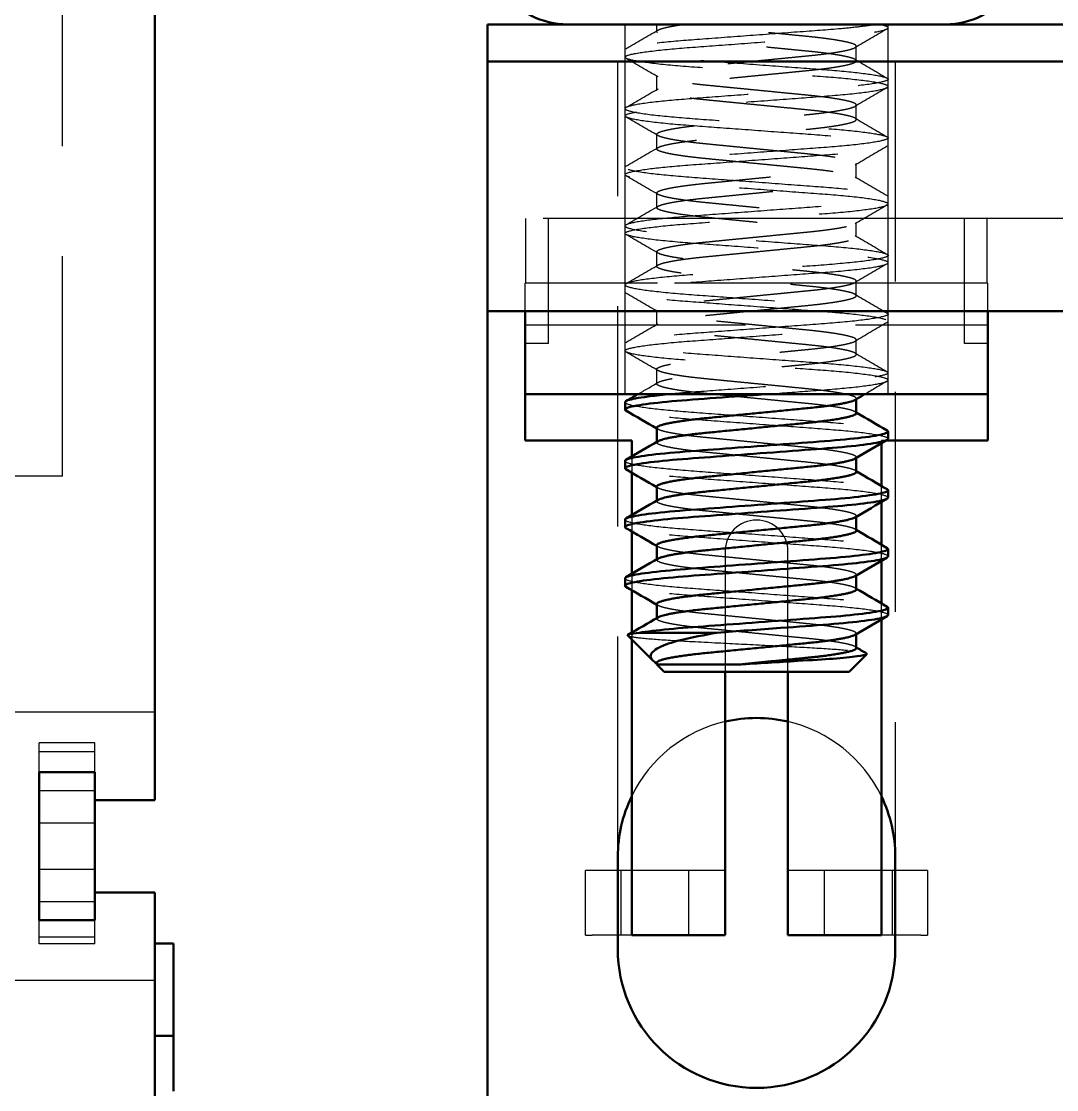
# Model space of a CAD drawing. Header units: millimetres. Extents: x 0 to 420, y 0 to 297.
# Drawn here: x 269.24 to 280.44, y 180.5 to 192.05 of the extents above; entities that cross this region are included whole.
import ezdxf

# ---------------------------------------------------------------- set-up
doc = ezdxf.new("R2010")
doc.units = ezdxf.units.MM
doc.header["$LTSCALE"] = 0.75
doc.linetypes.add('HIDDEN2', pattern=[4.7625, 3.175, -1.5875])
doc.layers.add('Hidden', color=7, linetype='HIDDEN2', lineweight=25)
doc.layers.add('Visible', color=7, linetype='Continuous', lineweight=50)

msp = doc.modelspace()

# ---------------------------------------------------------------- linework, layer by layer
at = {"layer": 'Hidden', "extrusion": (-1e-16, -1, 0)}
for p, q in [((269.686, 187.128), (269.686, 198.128)), ((275.769, 191.615), (275.769, 192.015)), ((276.112, 191.938), (276.112, 192.015)), ((278.613, 191.978), (278.613, 192.015)), ((278.613, 191.615), (278.613, 192.015)), ((278.27, 191.621), (278.27, 191.779)), ((275.769, 191.66), (275.769, 191.74)), ((275.691, 183.015), (275.691, 191.615)), ((275.769, 189.915), (275.769, 191.615)), ((278.613, 189.915), (278.613, 191.615)), ((278.691, 191.615), (278.691, 183.015)), ((276.112, 191.303), (276.112, 191.462)), ((278.613, 191.343), (278.613, 191.422)), ((275.769, 191.025), (275.769, 191.105)), ((278.27, 190.986), (278.27, 191.144)), ((276.112, 190.668), (276.112, 190.827)), ((278.613, 190.708), (278.613, 190.787)), ((278.27, 190.351), (278.27, 190.509)), ((275.769, 190.39), (275.769, 190.47)), ((276.112, 190.033), (276.112, 190.192)), ((278.613, 190.073), (278.613, 190.152)), ((280.836, 189.915), (274.281, 189.915)), ((274.696, 189.215), (274.696, 189.915)), ((274.941, 189.215), (274.941, 189.915)), ((278.686, 189.915), (275.696, 189.915)), ((275.769, 189.215), (275.769, 189.915)), ((278.613, 189.215), (278.613, 189.915)), ((279.441, 189.215), (279.441, 189.915)), ((279.686, 189.215), (279.686, 189.915)), ((275.769, 189.755), (275.769, 189.835)), ((278.27, 189.716), (278.27, 189.874)), ((276.112, 189.398), (276.112, 189.557)), ((278.613, 189.438), (278.613, 189.517)), ((279.691, 189.215), (274.691, 189.215)), ((274.691, 188.915), (274.691, 189.215)), ((274.941, 188.565), (274.941, 189.215)), ((278.686, 189.215), (275.696, 189.215)), ((275.769, 188.015), (275.769, 189.215)), ((278.27, 189.081), (278.27, 189.239)), ((278.613, 188.015), (278.613, 189.215)), ((279.441, 188.565), (279.441, 189.215)), ((279.691, 188.915), (279.691, 189.215)), ((275.769, 189.12), (275.769, 189.2)), ((276.112, 188.763), (276.112, 188.922)), ((278.613, 188.803), (278.613, 188.882)), ((274.691, 188.765), (279.691, 188.765)), ((274.941, 188.565), (274.691, 188.565)), ((275.769, 188.485), (275.769, 188.565)), ((278.27, 188.446), (278.27, 188.604)), ((279.691, 188.565), (279.441, 188.565)), ((276.112, 188.128), (276.112, 188.287)), ((278.613, 188.168), (278.613, 188.247)), ((278.27, 187.962), (278.27, 187.969)), ((276.112, 187.493), (276.112, 187.5)), ((278.541, 187.485), (278.541, 187.515)), ((278.592, 187.515), (278.541, 187.515)), ((275.841, 187.342), (275.841, 187.168)), ((278.27, 187.327), (278.27, 187.334)), ((269.686, 187.128), (268.686, 187.128)), ((278.541, 186.85), (278.541, 187.025)), ((276.112, 186.858), (276.112, 186.865)), ((275.841, 186.707), (275.841, 186.533)), ((278.27, 186.692), (278.27, 186.699)), ((278.541, 186.215), (278.541, 186.39)), ((276.112, 186.223), (276.112, 186.23)), ((276.851, 186.315), (276.851, 185.015)), ((277.531, 185.015), (277.531, 186.315)), ((275.841, 186.072), (275.841, 185.898)), ((278.27, 186.057), (278.27, 186.064)), ((278.541, 185.58), (278.541, 185.755)), ((276.112, 185.588), (276.112, 185.595)), ((275.841, 185.437), (275.841, 185.365)), ((278.27, 185.422), (278.27, 185.429)), ((276.126, 185.097), (276.117, 185.102)), ((270.686, 184.578), (249.886, 184.578)), ((269.436, 183.928), (269.436, 184.245)), ((270.036, 184.245), (269.436, 184.245)), ((270.036, 184.245), (269.436, 184.245)), ((269.436, 183.928), (269.436, 184.245)), ((270.036, 184.245), (269.436, 184.245)), ((269.436, 183.928), (269.436, 184.245)), ((270.036, 183.928), (270.036, 184.245)), ((270.036, 183.928), (270.036, 184.245)), ((270.036, 183.928), (270.036, 184.245)), ((270.036, 184.149), (269.436, 184.149)), ((270.036, 184.149), (269.436, 184.149)), ((270.036, 183.728), (269.436, 183.728)), ((270.036, 183.378), (269.436, 183.378)), ((270.036, 182.878), (269.436, 182.878)), ((275.413, 182.865), (275.341, 182.865)), ((275.341, 182.165), (275.341, 182.865)), ((275.841, 182.865), (275.413, 182.865)), ((275.841, 182.865), (275.722, 182.865)), ((275.722, 182.865), (275.722, 182.165)), ((275.841, 182.865), (275.722, 182.865)), ((275.722, 182.865), (275.722, 182.165)), ((276.851, 182.865), (275.841, 182.865)), ((276.459, 182.165), (276.459, 182.865)), ((278.541, 182.865), (277.531, 182.865)), ((277.923, 182.865), (277.923, 182.165)), ((278.969, 182.865), (278.541, 182.865)), ((278.66, 182.865), (278.541, 182.865)), ((278.66, 182.865), (278.541, 182.865)), ((278.66, 182.165), (278.66, 182.865)), ((278.66, 182.165), (278.66, 182.865)), ((279.041, 182.865), (278.969, 182.865)), ((279.041, 182.865), (279.041, 182.165)), ((270.036, 182.528), (269.436, 182.528)), ((269.436, 182.071), (269.436, 182.328)), ((269.436, 182.071), (269.436, 182.328)), ((269.436, 182.071), (269.436, 182.328)), ((270.036, 182.071), (270.036, 182.328)), ((270.036, 182.071), (270.036, 182.328)), ((270.036, 182.071), (270.036, 182.328)), ((269.436, 182.149), (270.036, 182.149)), ((269.436, 182.149), (270.036, 182.149)), ((270.036, 182.071), (269.436, 182.071)), ((270.036, 182.071), (269.436, 182.071)), ((270.036, 182.071), (269.436, 182.071)), ((275.341, 182.165), (275.413, 182.165)), ((275.841, 182.165), (275.413, 182.165)), ((275.841, 182.165), (275.722, 182.165)), ((275.841, 182.165), (275.722, 182.165)), ((278.969, 182.165), (278.541, 182.165)), ((278.66, 182.165), (278.541, 182.165)), ((278.66, 182.165), (278.541, 182.165)), ((278.969, 182.165), (279.041, 182.165)), ((270.686, 181.678), (249.886, 181.678))]:
    msp.add_line(p, q, dxfattribs=at)
at = {"layer": 'Hidden'}
for centre, radius, start, end in [((277.191, 186.315), 0.34, 0, 180), ((277.191, 183.015), 1.5, 103.1009, 154.1581), ((277.191, 183.015), 1.5, 25.8419, 76.8991)]:
    msp.add_arc(centre, radius, start, end, dxfattribs=at)
for points, knots in [([(277.268, 188.015), (277.421, 188.026), (277.571, 188.037), (277.882, 188.06), (278.036, 188.072), (278.302, 188.098), (278.411, 188.112), (278.565, 188.139), (278.608, 188.153), (278.618, 188.177), (278.588, 188.189), (278.462, 188.216), (278.363, 188.23), (278.109, 188.258), (277.957, 188.27), (277.622, 188.294), (277.443, 188.308), (277.071, 188.335), (276.882, 188.35), (276.533, 188.376), (276.376, 188.387), (276.103, 188.413), (275.991, 188.426), (275.828, 188.454), (275.781, 188.468), (275.761, 188.492), (275.785, 188.504), (275.903, 188.531), (275.997, 188.545), (276.243, 188.572), (276.394, 188.585), (276.726, 188.609), (276.903, 188.623), (277.269, 188.65), (277.454, 188.664), (277.803, 188.69), (277.963, 188.701), (278.248, 188.727), (278.368, 188.741), (278.539, 188.768), (278.59, 188.782), (278.624, 188.807), (278.605, 188.819), (278.495, 188.846), (278.404, 188.86), (278.169, 188.887), (278.028, 188.899), (277.704, 188.923), (277.522, 188.937), (277.15, 188.965), (276.964, 188.978), (276.613, 189.005), (276.451, 189.016), (276.159, 189.041), (276.035, 189.056), (275.856, 189.083), (275.8, 189.097), (275.757, 189.122), (275.771, 189.134), (275.871, 189.16), (275.957, 189.175), (276.185, 189.202), (276.324, 189.214), (276.644, 189.238), (276.824, 189.252), (277.195, 189.279), (277.382, 189.293), (277.736, 189.32), (277.9, 189.331), (278.197, 189.356), (278.325, 189.37), (278.513, 189.398), (278.574, 189.412), (278.625, 189.437), (278.615, 189.449), (278.525, 189.475), (278.443, 189.489), (278.221, 189.517), (278.086, 189.53), (277.77, 189.554), (277.591, 189.567), (277.22, 189.594), (277.033, 189.608), (276.677, 189.635), (276.511, 189.646), (276.211, 189.671), (276.081, 189.685), (275.885, 189.713), (275.819, 189.726), (275.758, 189.752), (275.763, 189.763), (275.843, 189.79), (275.92, 189.804), (276.133, 189.831), (276.266, 189.844), (276.577, 189.869), (276.755, 189.882), (277.125, 189.909), (277.313, 189.923), (277.671, 189.95), (277.839, 189.962), (278.144, 189.986), (278.278, 190), (278.482, 190.028), (278.552, 190.041), (278.622, 190.067), (278.622, 190.078), (278.551, 190.104), (278.479, 190.119), (278.272, 190.146), (278.143, 190.159), (277.837, 190.184), (277.663, 190.196), (277.296, 190.224), (277.107, 190.238), (276.746, 190.265), (276.577, 190.277), (276.266, 190.301), (276.129, 190.315), (275.916, 190.342), (275.842, 190.356), (275.763, 190.382), (275.758, 190.393), (275.819, 190.419), (275.887, 190.433), (276.086, 190.461), (276.213, 190.474), (276.512, 190.499), (276.683, 190.511), (277.047, 190.538), (277.236, 190.552), (277.599, 190.579), (277.77, 190.592), (278.087, 190.616), (278.227, 190.629), (278.448, 190.657), (278.527, 190.671), (278.615, 190.697), (278.625, 190.708), (278.574, 190.734), (278.51, 190.748), (278.318, 190.776), (278.195, 190.789), (277.901, 190.815), (277.734, 190.826), (277.373, 190.853), (277.184, 190.867), (276.818, 190.894), (276.645, 190.907), (276.324, 190.931), (276.18, 190.944), (275.951, 190.972), (275.868, 190.986), (275.771, 191.012), (275.757, 191.024), (275.799, 191.049), (275.857, 191.063), (276.039, 191.09), (276.159, 191.104), (276.446, 191.129), (276.61, 191.141), (276.966, 191.167), (277.156, 191.181), (277.524, 191.209), (277.699, 191.222), (278.027, 191.246), (278.176, 191.259), (278.413, 191.287), (278.501, 191.301), (278.605, 191.327), (278.624, 191.339), (278.591, 191.364), (278.537, 191.378), (278.363, 191.405), (278.246, 191.419), (277.965, 191.445), (277.804, 191.456), (277.45, 191.482), (277.26, 191.496), (276.891, 191.524), (276.714, 191.537), (276.383, 191.562), (276.233, 191.574), (275.989, 191.602), (275.897, 191.616), (275.783, 191.642), (275.76, 191.654), (275.783, 191.679), (275.833, 191.693), (275.999, 191.72), (276.112, 191.734), (276.387, 191.76), (276.545, 191.771), (276.895, 191.797), (277.085, 191.811), (277.456, 191.839), (277.634, 191.852), (277.968, 191.877), (278.12, 191.889), (278.371, 191.916), (278.468, 191.93), (278.588, 191.956), (278.616, 191.968), (278.611, 191.99), (278.578, 192.002), (278.516, 192.015)], [-5.662008, -5.662008, -5.662008, -5.662008, -5.61587, -5.61587, -5.561442, -5.561442, -5.505768, -5.505768, -5.449039, -5.449039, -5.394816, -5.394816, -5.338563, -5.338563, -5.282545, -5.282545, -5.227707, -5.227707, -5.170713, -5.170713, -5.116164, -5.116164, -5.060682, -5.060682, -5.003992, -5.003992, -4.949864, -4.949864, -4.893789, -4.893789, -4.837334, -4.837334, -4.782645, -4.782645, -4.727161, -4.727161, -4.672632, -4.672632, -4.615636, -4.615636, -4.560796, -4.560796, -4.504814, -4.504814, -4.448557, -4.448557, -4.394334, -4.394334, -4.337611, -4.337611, -4.281932, -4.281932, -4.227518, -4.227518, -4.170309, -4.170309, -4.115272, -4.115272, -4.059624, -4.059624, -4.003143, -4.003143, -3.948725, -3.948725, -3.891911, -3.891911, -3.835991, -3.835991, -3.781591, -3.781591, -3.724123, -3.724123, -3.668844, -3.668844, -3.613421, -3.613421, -3.556674, -3.556674, -3.502059, -3.502059, -3.445263, -3.445263, -3.389296, -3.389296, -3.335037, -3.335037, -3.278227, -3.278227, -3.22287, -3.22287, -3.167839, -3.167839, -3.110995, -3.110995, -3.056292, -3.056292, -2.999422, -2.999422, -2.943353, -2.943353, -2.889151, -2.889151, -2.832374, -2.832374, -2.776905, -2.776905, -2.722142, -2.722142, -2.665171, -2.665171, -2.61035, -2.61035, -2.553968, -2.553968, -2.497749, -2.497749, -2.443515, -2.443515, -2.386729, -2.386729, -2.331099, -2.331099, -2.276518, -2.276518, -2.219369, -2.219369, -2.164383, -2.164383, -2.108408, -2.108408, -2.051996, -2.051996, -1.997634, -1.997634, -1.940792, -1.940792, -1.884954, -1.884954, -1.83046, -1.83046, -1.773084, -1.773084, -1.717888, -1.717888, -1.662219, -1.662219, -1.60557, -1.60557, -1.551045, -1.551045, -1.494269, -1.494269, -1.438408, -1.438408, -1.384123, -1.384123, -1.327329, -1.327329, -1.272083, -1.272083, -1.216885, -1.216885, -1.160166, -1.160166, -1.105578, -1.105578, -1.04839, -1.04839, -0.992463, -0.992463, -0.938291, -0.938291, -0.88156, -0.88156, -0.826239, -0.826239, -0.771356, -0.771356, -0.714546, -0.714546, -0.659876, -0.659876, -0.603218, -0.603218, -0.547175, -0.547175, -0.493035, -0.493035, -0.436325, -0.436325, -0.380879, -0.380879, -0.32624, -0.32624, -0.269288, -0.269288, -0.214487, -0.214487, -0.158296, -0.158296, -0.10209, -0.10209, -0.051196, -0.051196, -0.000001, -0.000001, -0.000001, -0.000001]), ([(278.487, 192.015), (278.441, 192.006), (278.382, 191.998), (278.243, 191.981), (278.164, 191.973), (277.935, 191.953), (277.773, 191.942), (277.422, 191.916), (277.236, 191.902), (276.864, 191.874), (276.682, 191.861), (276.357, 191.836), (276.216, 191.824), (275.98, 191.797), (275.889, 191.783), (275.778, 191.756), (275.758, 191.744), (275.791, 191.719), (275.842, 191.706), (276.011, 191.678), (276.131, 191.664), (276.415, 191.638), (276.575, 191.627), (276.923, 191.601), (277.108, 191.587), (277.481, 191.559), (277.664, 191.546), (277.994, 191.521), (278.138, 191.509), (278.381, 191.482), (278.476, 191.468), (278.597, 191.441), (278.623, 191.429), (278.599, 191.404), (278.552, 191.391), (278.391, 191.363), (278.276, 191.349), (277.998, 191.323), (277.84, 191.312), (277.494, 191.286), (277.31, 191.272), (276.938, 191.245), (276.753, 191.231), (276.419, 191.206), (276.272, 191.194), (276.023, 191.168), (275.924, 191.154), (275.792, 191.126), (275.762, 191.113), (275.777, 191.089), (275.819, 191.076), (275.972, 191.048), (276.083, 191.034), (276.355, 191.008), (276.511, 190.996), (276.854, 190.971), (277.037, 190.957), (277.409, 190.93), (277.596, 190.916), (277.933, 190.891), (278.082, 190.879), (278.338, 190.853), (278.441, 190.839), (278.581, 190.811), (278.616, 190.798), (278.611, 190.774), (278.573, 190.761), (278.431, 190.734), (278.325, 190.72), (278.06, 190.693), (277.905, 190.682), (277.566, 190.656), (277.384, 190.643), (277.011, 190.615), (276.822, 190.601), (276.479, 190.575), (276.327, 190.564), (276.065, 190.538), (275.958, 190.524), (275.81, 190.496), (275.771, 190.483), (275.767, 190.459), (275.799, 190.446), (275.932, 190.419), (276.034, 190.405), (276.292, 190.378), (276.445, 190.366), (276.782, 190.341), (276.962, 190.328), (277.335, 190.3), (277.524, 190.286), (277.871, 190.26), (278.026, 190.249), (278.294, 190.223), (278.404, 190.209), (278.561, 190.182), (278.605, 190.168), (278.619, 190.144), (278.591, 190.132), (278.468, 190.105), (278.371, 190.091), (278.119, 190.063), (277.968, 190.051), (277.634, 190.026), (277.455, 190.013), (277.084, 189.985), (276.895, 189.971), (276.544, 189.945), (276.386, 189.934), (276.112, 189.908), (275.998, 189.895), (275.833, 189.867), (275.783, 189.853), (275.76, 189.829), (275.783, 189.817), (275.897, 189.79), (275.989, 189.776), (276.234, 189.748), (276.384, 189.736), (276.715, 189.711), (276.891, 189.698), (277.261, 189.671), (277.451, 189.657), (277.804, 189.63), (277.965, 189.619), (278.246, 189.593), (278.363, 189.58), (278.537, 189.552), (278.591, 189.538), (278.624, 189.513), (278.605, 189.502), (278.5, 189.475), (278.413, 189.461), (278.175, 189.434), (278.027, 189.421), (277.699, 189.396), (277.523, 189.383), (277.155, 189.356), (276.966, 189.342), (276.609, 189.315), (276.445, 189.304), (276.158, 189.278), (276.039, 189.265), (275.857, 189.237), (275.799, 189.223), (275.757, 189.198), (275.771, 189.187), (275.868, 189.16), (275.952, 189.146), (276.181, 189.119), (276.324, 189.105), (276.646, 189.081), (276.819, 189.069), (277.185, 189.041), (277.374, 189.027), (277.734, 189), (277.902, 188.989), (278.195, 188.964), (278.319, 188.95), (278.51, 188.922), (278.574, 188.908), (278.625, 188.883), (278.615, 188.872), (278.527, 188.845), (278.448, 188.831), (278.227, 188.804), (278.086, 188.79), (277.763, 188.766), (277.583, 188.753), (277.213, 188.725), (277.025, 188.711), (276.67, 188.685), (276.505, 188.673), (276.205, 188.648), (276.076, 188.634), (275.881, 188.607), (275.817, 188.593), (275.758, 188.567), (275.763, 188.556), (275.845, 188.53), (275.923, 188.516), (276.139, 188.488), (276.272, 188.475), (276.584, 188.451), (276.763, 188.438), (277.133, 188.41), (277.321, 188.396), (277.679, 188.37), (277.846, 188.358), (278.15, 188.333), (278.283, 188.319), (278.486, 188.292), (278.555, 188.278), (278.622, 188.252), (278.621, 188.241), (278.549, 188.215), (278.475, 188.201), (278.267, 188.173), (278.137, 188.16), (277.83, 188.135), (277.655, 188.123), (277.287, 188.096), (277.098, 188.082), (276.738, 188.055), (276.569, 188.043), (276.353, 188.026), (276.291, 188.02), (276.234, 188.015)], [-9.324967, -9.324967, -9.324967, -9.324967, -9.290712, -9.290712, -9.257025, -9.257025, -9.202444, -9.202444, -9.146628, -9.146628, -9.089746, -9.089746, -9.035382, -9.035382, -8.978985, -8.978985, -8.922792, -8.922792, -8.867812, -8.867812, -8.810672, -8.810672, -8.755964, -8.755964, -8.700338, -8.700338, -8.643493, -8.643493, -8.589219, -8.589219, -8.532999, -8.532999, -8.476363, -8.476363, -8.421529, -8.421529, -8.364548, -8.364548, -8.309621, -8.309621, -8.254137, -8.254137, -8.197285, -8.197285, -8.143006, -8.143006, -8.086916, -8.086916, -8.029767, -8.029767, -7.975031, -7.975031, -7.918157, -7.918157, -7.862935, -7.862935, -7.807542, -7.807542, -7.75064, -7.75064, -7.696271, -7.696271, -7.640264, -7.640264, -7.583377, -7.583377, -7.528716, -7.528716, -7.471924, -7.471924, -7.416264, -7.416264, -7.360934, -7.360934, -7.303416, -7.303416, -7.248868, -7.248868, -7.192896, -7.192896, -7.135964, -7.135964, -7.081484, -7.081484, -7.024941, -7.024941, -6.969009, -6.969009, -6.913903, -6.913903, -6.856626, -6.856626, -6.802022, -6.802022, -6.746272, -6.746272, -6.68941, -6.68941, -6.635087, -6.635087, -6.578752, -6.578752, -6.522442, -6.522442, -6.467515, -6.467515, -6.410431, -6.410431, -6.355673, -6.355673, -6.300098, -6.300098, -6.24326, -6.24326, -6.188999, -6.188999, -6.132827, -6.132827, -6.07605, -6.07605, -6.021255, -6.021255, -5.964315, -5.964315, -5.909313, -5.909313, -5.853866, -5.853866, -5.797008, -5.797008, -5.742715, -5.742715, -5.68666, -5.68666, -5.629354, -5.629354, -5.574642, -5.574642, -5.517794, -5.517794, -5.462478, -5.462478, -5.407107, -5.407107, -5.350187, -5.350187, -5.295781, -5.295781, -5.239794, -5.239794, -5.182891, -5.182891, -5.128243, -5.128243, -5.071466, -5.071466, -5.01568, -5.01568, -4.960359, -4.960359, -4.902854, -4.902854, -4.848242, -4.848242, -4.792278, -4.792278, -4.735311, -4.735311, -4.678386, -4.678386, -4.62232, -4.62232, -4.567926, -4.567926, -4.510986, -4.510986, -4.455534, -4.455534, -4.40032, -4.40032, -4.343382, -4.343382, -4.288586, -4.288586, -4.23148, -4.23148, -4.175323, -4.175323, -4.121005, -4.121005, -4.064107, -4.064107, -4.008555, -4.008555, -3.953625, -3.953625, -3.896571, -3.896571, -3.841669, -3.841669, -3.785066, -3.785066, -3.72877, -3.72877, -3.674441, -3.674441, -3.650976, -3.650976, -3.650976, -3.650976]), ([(275.769, 187.93), (275.769, 187.924), (275.775, 187.919), (275.821, 187.9), (275.891, 187.886), (276.091, 187.858), (276.219, 187.845), (276.519, 187.82), (276.691, 187.808), (277.056, 187.781), (277.245, 187.767), (277.608, 187.74), (277.778, 187.728), (278.093, 187.703), (278.233, 187.69), (278.452, 187.662), (278.53, 187.648), (278.587, 187.631), (278.597, 187.627), (278.603, 187.623)], [-3.5315691, -3.5315691, -3.5315691, -3.5315691, -3.5071146, -3.5071146, -3.449893, -3.449893, -3.3948362, -3.3948362, -3.3386622, -3.3386622, -3.2821817, -3.2821817, -3.2277459, -3.2277459, -3.1708041, -3.1708041, -3.1149029, -3.1149029, -3.0978846, -3.0978846, -3.0978846, -3.0978846]), ([(278.613, 187.533), (278.613, 187.533), (278.613, 187.534), (278.609, 187.547), (278.57, 187.56), (278.425, 187.587), (278.317, 187.601), (278.05, 187.628), (277.895, 187.639), (277.554, 187.665), (277.372, 187.678), (276.998, 187.706), (276.81, 187.72), (276.468, 187.745), (276.317, 187.757), (276.057, 187.783), (275.952, 187.797), (275.828, 187.82), (275.794, 187.83), (275.778, 187.839)], [-6.3445092, -6.3445092, -6.3445092, -6.3445092, -6.3413259, -6.3413259, -6.2867185, -6.2867185, -6.2299804, -6.2299804, -6.1745365, -6.1745365, -6.119265, -6.119265, -6.0618055, -6.0618055, -6.0073979, -6.0073979, -5.9514859, -5.9514859, -5.911254, -5.911254, -5.911254, -5.911254]), ([(275.769, 187.295), (275.769, 187.291), (275.772, 187.287), (275.801, 187.27), (275.861, 187.256), (276.047, 187.229), (276.168, 187.215), (276.457, 187.19), (276.623, 187.178), (276.981, 187.152), (277.17, 187.137), (277.537, 187.11), (277.712, 187.097), (278.037, 187.073), (278.183, 187.06), (278.417, 187.032), (278.504, 187.018), (278.578, 186.999), (278.594, 186.994), (278.603, 186.989)], [-2.6302563, -2.6302563, -2.6302563, -2.6302563, -2.6132978, -2.6132978, -2.5558333, -2.5558333, -2.500558, -2.500558, -2.4451611, -2.4451611, -2.3884173, -2.3884173, -2.3338048, -2.3338048, -2.2770173, -2.2770173, -2.2210523, -2.2210523, -2.1972637, -2.1972637, -2.1972637, -2.1972637]), ([(278.613, 186.898), (278.613, 186.9), (278.612, 186.902), (278.596, 186.917), (278.548, 186.93), (278.384, 186.958), (278.268, 186.972), (277.988, 186.998), (277.829, 187.009), (277.482, 187.035), (277.298, 187.049), (276.926, 187.076), (276.741, 187.09), (276.409, 187.115), (276.263, 187.126), (276.015, 187.153), (275.918, 187.167), (275.817, 187.189), (275.791, 187.196), (275.778, 187.204)], [-7.2434214, -7.2434214, -7.2434214, -7.2434214, -7.2329832, -7.2329832, -7.1781755, -7.1781755, -7.1212184, -7.1212184, -7.0664456, -7.0664456, -7.01099, -7.01099, -6.954217, -6.954217, -6.9000187, -6.9000187, -6.8439619, -6.8439619, -6.8109466, -6.8109466, -6.8109466, -6.8109466]), ([(275.769, 186.66), (275.769, 186.658), (275.77, 186.655), (275.785, 186.641), (275.836, 186.627), (276.004, 186.599), (276.118, 186.585), (276.394, 186.56), (276.553, 186.548), (276.904, 186.522), (277.094, 186.508), (277.464, 186.481), (277.642, 186.467), (277.976, 186.443), (278.127, 186.43), (278.376, 186.403), (278.472, 186.389), (278.568, 186.368), (278.591, 186.361), (278.603, 186.353)], [-1.7309622, -1.7309622, -1.7309622, -1.7309622, -1.7209898, -1.7209898, -1.6642196, -1.6642196, -1.6087503, -1.6087503, -1.5540039, -1.5540039, -1.4970314, -1.4970314, -1.4422097, -1.4422097, -1.3858555, -1.3858555, -1.3296346, -1.3296346, -1.2984916, -1.2984916, -1.2984916, -1.2984916]), ([(278.613, 186.263), (278.613, 186.267), (278.61, 186.27), (278.58, 186.287), (278.523, 186.3), (278.342, 186.328), (278.217, 186.342), (277.924, 186.368), (277.762, 186.379), (277.41, 186.405), (277.224, 186.419), (276.852, 186.447), (276.67, 186.46), (276.347, 186.484), (276.206, 186.497), (275.973, 186.524), (275.884, 186.538), (275.805, 186.558), (275.788, 186.563), (275.778, 186.569)], [-8.1428251, -8.1428251, -8.1428251, -8.1428251, -8.1253074, -8.1253074, -8.0701302, -8.0701302, -8.0127746, -8.0127746, -7.9582828, -7.9582828, -7.9024633, -7.9024633, -7.8456308, -7.8456308, -7.7912841, -7.7912841, -7.7348891, -7.7348891, -7.7097659, -7.7097659, -7.7097659, -7.7097659]), ([(275.769, 186.025), (275.769, 186.024), (275.769, 186.024), (275.772, 186.011), (275.813, 185.997), (275.963, 185.97), (276.07, 185.956), (276.334, 185.93), (276.487, 185.918), (276.831, 185.893), (277.02, 185.879), (277.393, 185.851), (277.574, 185.837), (277.913, 185.812), (278.068, 185.801), (278.331, 185.774), (278.436, 185.76), (278.556, 185.736), (278.588, 185.727), (278.603, 185.718)], [-0.8320296, -0.8320296, -0.8320296, -0.8320296, -0.8295443, -0.8295443, -0.7727045, -0.7727045, -0.7168611, -0.7168611, -0.6623747, -0.6623747, -0.6049931, -0.6049931, -0.5497919, -0.5497919, -0.494141, -0.494141, -0.4374853, -0.4374853, -0.3987018, -0.3987018, -0.3987018, -0.3987018]), ([(278.613, 185.628), (278.613, 185.633), (278.606, 185.639), (278.561, 185.657), (278.494, 185.671), (278.296, 185.699), (278.165, 185.712), (277.864, 185.737), (277.698, 185.749), (277.341, 185.775), (277.153, 185.789), (276.781, 185.817), (276.601, 185.83), (276.285, 185.854), (276.151, 185.867), (275.932, 185.895), (275.852, 185.909), (275.795, 185.926), (275.785, 185.93), (275.778, 185.934)], [-9.0414005, -9.0414005, -9.0414005, -9.0414005, -9.0167483, -9.0167483, -8.9614527, -8.9614527, -8.9047373, -8.9047373, -8.8505782, -8.8505782, -8.7946752, -8.7946752, -8.7374703, -8.7374703, -8.6829048, -8.6829048, -8.6262082, -8.6262082, -8.6092908, -8.6092908, -8.6092908, -8.6092908]), ([(275.799, 185.407), (275.8, 185.406), (275.802, 185.405), (275.822, 185.396), (275.875, 185.387), (276.043, 185.37), (276.153, 185.362), (276.376, 185.348), (276.528, 185.34), (276.907, 185.321), (277.081, 185.312), (277.412, 185.295), (277.567, 185.287), (277.858, 185.271), (277.989, 185.263), (278.196, 185.246), (278.272, 185.238), (278.354, 185.224), (278.371, 185.219), (278.379, 185.214)], [-0.5690333, -0.5690333, -0.5690333, -0.5690333, -0.5590926, -0.5590926, -0.4914394, -0.4914394, -0.4263656, -0.4263656, -0.3815815, -0.3815815, -0.347023, -0.347023, -0.3149821, -0.3149821, -0.281842, -0.281842, -0.2510152, -0.2510152, -0.2300744, -0.2300744, -0.2300744, -0.2300744])]:
    msp.add_open_spline(points, degree=3, knots=knots, dxfattribs=at)
for points, weights, knots in [([(278.27, 187.811), (278.27, 187.864), (277.73, 187.916), (277.191, 187.969), (276.652, 188.022), (276.112, 188.075), (276.112, 188.128), (276.112, 188.181), (276.652, 188.234), (277.191, 188.287), (277.73, 188.34), (278.27, 188.393), (278.27, 188.446), (278.27, 188.499), (277.73, 188.551), (277.191, 188.604), (276.652, 188.657), (276.112, 188.71), (276.112, 188.763), (276.112, 188.816), (276.652, 188.869), (277.191, 188.922), (277.73, 188.975), (278.27, 189.028), (278.27, 189.081), (278.27, 189.134), (277.73, 189.186), (277.191, 189.239), (276.652, 189.292), (276.112, 189.345), (276.112, 189.398), (276.112, 189.451), (276.652, 189.504), (277.191, 189.557), (277.73, 189.61), (278.27, 189.663), (278.27, 189.716), (278.27, 189.769), (277.73, 189.821), (277.191, 189.874), (276.652, 189.927), (276.112, 189.98), (276.112, 190.033), (276.112, 190.086), (276.652, 190.139), (277.191, 190.192), (277.73, 190.245), (278.27, 190.298), (278.27, 190.351), (278.27, 190.404), (277.73, 190.456), (277.191, 190.509), (276.652, 190.562), (276.112, 190.615), (276.112, 190.668), (276.112, 190.721), (276.652, 190.774), (277.191, 190.827), (277.73, 190.88), (278.27, 190.933), (278.27, 190.986), (278.27, 191.039), (277.73, 191.091), (277.191, 191.144), (276.652, 191.197), (276.112, 191.25), (276.112, 191.303), (276.112, 191.356), (276.652, 191.409), (277.191, 191.462), (277.73, 191.515), (278.27, 191.568), (278.27, 191.621), (278.27, 191.674), (277.73, 191.726), (277.191, 191.779), (276.652, 191.832), (276.112, 191.885), (276.112, 191.938), (276.112, 191.974), (276.402, 192.015)], [1, 0.866025403784, 1, 0.866025403784, 1, 0.866025403784, 1, 0.866025403784, 1, 0.866025403784, 1, 0.866025403784, 1, 0.866025403784, 1, 0.866025403784, 1, 0.866025403784, 1, 0.866025403784, 1, 0.866025403784, 1, 0.866025403784, 1, 0.866025403784, 1, 0.866025403784, 1, 0.866025403784, 1, 0.866025403784, 1, 0.866025403784, 1, 0.866025403784, 1, 0.866025403784, 1, 0.866025403784, 1, 0.866025403784, 1, 0.866025403784, 1, 0.866025403784, 1, 0.866025403784, 1, 0.866025403784, 1, 0.866025403784, 1, 0.866025403784, 1, 0.866025403784, 1, 0.866025403784, 1, 0.866025403784, 1, 0.866025403784, 1, 0.866025403784, 1, 0.866025403784, 1, 0.866025403784, 1, 0.866025403784, 1, 0.866025403784, 1, 0.866025403784, 1, 0.866025403784, 1, 0.866025403784, 1, 0.904604290732, 0.945060326553], [0.3125, 0.3125, 0.3125, 0.3229167, 0.3229167, 0.3333333, 0.3333333, 0.34375, 0.34375, 0.3541667, 0.3541667, 0.3645833, 0.3645833, 0.375, 0.375, 0.3854167, 0.3854167, 0.3958333, 0.3958333, 0.40625, 0.40625, 0.4166667, 0.4166667, 0.4270833, 0.4270833, 0.4375, 0.4375, 0.4479167, 0.4479167, 0.4583333, 0.4583333, 0.46875, 0.46875, 0.4791667, 0.4791667, 0.4895833, 0.4895833, 0.5, 0.5, 0.5104167, 0.5104167, 0.5208333, 0.5208333, 0.53125, 0.53125, 0.5416667, 0.5416667, 0.5520833, 0.5520833, 0.5625, 0.5625, 0.5729167, 0.5729167, 0.5833333, 0.5833333, 0.59375, 0.59375, 0.6041667, 0.6041667, 0.6145833, 0.6145833, 0.625, 0.625, 0.6354167, 0.6354167, 0.6458333, 0.6458333, 0.65625, 0.65625, 0.6666667, 0.6666667, 0.6770833, 0.6770833, 0.6875, 0.6875, 0.6979167, 0.6979167, 0.7083333, 0.7083333, 0.71875, 0.71875, 0.7261671, 0.7261671, 0.7261671]), ([(278.256, 187.954), (278.27, 187.962), (278.27, 187.969), (278.27, 188.022), (277.73, 188.075), (277.191, 188.128), (276.652, 188.181), (276.112, 188.234), (276.112, 188.287), (276.112, 188.34), (276.652, 188.393), (277.191, 188.446), (277.73, 188.499), (278.27, 188.551), (278.27, 188.604), (278.27, 188.657), (277.73, 188.71), (277.191, 188.763), (276.652, 188.816), (276.112, 188.869), (276.112, 188.922), (276.112, 188.975), (276.652, 189.028), (277.191, 189.081), (277.73, 189.134), (278.27, 189.186), (278.27, 189.239), (278.27, 189.292), (277.73, 189.345), (277.191, 189.398), (276.652, 189.451), (276.112, 189.504), (276.112, 189.557), (276.112, 189.61), (276.652, 189.663), (277.191, 189.716), (277.73, 189.769), (278.27, 189.821), (278.27, 189.874), (278.27, 189.927), (277.73, 189.98), (277.191, 190.033), (276.652, 190.086), (276.112, 190.139), (276.112, 190.192), (276.112, 190.245), (276.652, 190.298), (277.191, 190.351), (277.73, 190.404), (278.27, 190.456), (278.27, 190.509), (278.27, 190.562), (277.73, 190.615), (277.191, 190.668), (276.652, 190.721), (276.112, 190.774), (276.112, 190.827), (276.112, 190.88), (276.652, 190.933), (277.191, 190.986), (277.73, 191.039), (278.27, 191.091), (278.27, 191.144), (278.27, 191.197), (277.73, 191.25), (277.191, 191.303), (276.652, 191.356), (276.112, 191.409), (276.112, 191.462), (276.112, 191.515), (276.652, 191.568), (277.191, 191.621), (277.73, 191.674), (278.27, 191.726), (278.27, 191.779), (278.27, 191.832), (277.73, 191.885), (277.191, 191.938), (276.652, 191.991), (276.537, 192.002), (276.442, 192.015)], [0.96501326851, 0.979312070091, 1, 0.866025403784, 1, 0.866025403784, 1, 0.866025403784, 1, 0.866025403784, 1, 0.866025403784, 1, 0.866025403784, 1, 0.866025403784, 1, 0.866025403784, 1, 0.866025403784, 1, 0.866025403784, 1, 0.866025403784, 1, 0.866025403784, 1, 0.866025403784, 1, 0.866025403784, 1, 0.866025403784, 1, 0.866025403784, 1, 0.866025403784, 1, 0.866025403784, 1, 0.866025403784, 1, 0.866025403784, 1, 0.866025403784, 1, 0.866025403784, 1, 0.866025403784, 1, 0.866025403784, 1, 0.866025403784, 1, 0.866025403784, 1, 0.866025403784, 1, 0.866025403784, 1, 0.866025403784, 1, 0.866025403784, 1, 0.866025403784, 1, 0.866025403784, 1, 0.866025403784, 1, 0.866025403784, 1, 0.866025403784, 1, 0.866025403784, 1, 0.866025403784, 1, 0.866025403784, 1, 0.968146923617, 0.951440278031], [0.3108915, 0.3108915, 0.3108915, 0.3125, 0.3125, 0.3229167, 0.3229167, 0.3333333, 0.3333333, 0.34375, 0.34375, 0.3541667, 0.3541667, 0.3645833, 0.3645833, 0.375, 0.375, 0.3854167, 0.3854167, 0.3958333, 0.3958333, 0.40625, 0.40625, 0.4166667, 0.4166667, 0.4270833, 0.4270833, 0.4375, 0.4375, 0.4479167, 0.4479167, 0.4583333, 0.4583333, 0.46875, 0.46875, 0.4791667, 0.4791667, 0.4895833, 0.4895833, 0.5, 0.5, 0.5104167, 0.5104167, 0.5208333, 0.5208333, 0.53125, 0.53125, 0.5416667, 0.5416667, 0.5520833, 0.5520833, 0.5625, 0.5625, 0.5729167, 0.5729167, 0.5833333, 0.5833333, 0.59375, 0.59375, 0.6041667, 0.6041667, 0.6145833, 0.6145833, 0.625, 0.625, 0.6354167, 0.6354167, 0.6458333, 0.6458333, 0.65625, 0.65625, 0.6666667, 0.6666667, 0.6770833, 0.6770833, 0.6875, 0.6875, 0.6979167, 0.6979167, 0.7083333, 0.7083333, 0.7108099, 0.7108099, 0.7108099]), ([(278.256, 187.319), (278.27, 187.327), (278.27, 187.334), (278.27, 187.387), (277.73, 187.44), (277.191, 187.493), (276.652, 187.546), (276.112, 187.599), (276.112, 187.652)], [0.96501326851, 0.979312070091, 1, 0.866025403784, 1, 0.866025403784, 1, 0.866025403784, 1], [0.24839149, 0.24839149, 0.24839149, 0.25, 0.25, 0.26041667, 0.26041667, 0.27083333, 0.27083333, 0.28125, 0.28125, 0.28125]), ([(278.27, 187.176), (278.27, 187.229), (277.73, 187.281), (277.191, 187.334), (276.652, 187.387), (276.112, 187.44), (276.112, 187.493), (276.112, 187.5), (276.126, 187.508)], [1, 0.866025403784, 1, 0.866025403784, 1, 0.866025403784, 1, 0.979312070091, 0.96501326851], [0.25, 0.25, 0.25, 0.26041667, 0.26041667, 0.27083333, 0.27083333, 0.28125, 0.28125, 0.28285851, 0.28285851, 0.28285851]), ([(278.256, 186.684), (278.27, 186.692), (278.27, 186.699), (278.27, 186.752), (277.73, 186.805), (277.191, 186.858), (276.652, 186.911), (276.112, 186.964), (276.112, 187.017)], [0.96501326851, 0.979312070091, 1, 0.866025403784, 1, 0.866025403784, 1, 0.866025403784, 1], [0.18589149, 0.18589149, 0.18589149, 0.1875, 0.1875, 0.19791667, 0.19791667, 0.20833333, 0.20833333, 0.21875, 0.21875, 0.21875]), ([(278.27, 186.541), (278.27, 186.594), (277.73, 186.646), (277.191, 186.699), (276.652, 186.752), (276.112, 186.805), (276.112, 186.858), (276.112, 186.865), (276.126, 186.873)], [1, 0.866025403784, 1, 0.866025403784, 1, 0.866025403784, 1, 0.979312070091, 0.96501326851], [0.1875, 0.1875, 0.1875, 0.19791667, 0.19791667, 0.20833333, 0.20833333, 0.21875, 0.21875, 0.22035851, 0.22035851, 0.22035851]), ([(278.256, 186.049), (278.27, 186.057), (278.27, 186.064), (278.27, 186.117), (277.73, 186.17), (277.191, 186.223), (276.652, 186.276), (276.112, 186.329), (276.112, 186.382)], [0.96501326851, 0.979312070091, 1, 0.866025403784, 1, 0.866025403784, 1, 0.866025403784, 1], [0.12339149, 0.12339149, 0.12339149, 0.125, 0.125, 0.13541667, 0.13541667, 0.14583333, 0.14583333, 0.15625, 0.15625, 0.15625]), ([(278.27, 185.906), (278.27, 185.959), (277.73, 186.011), (277.191, 186.064), (276.652, 186.117), (276.112, 186.17), (276.112, 186.223), (276.112, 186.23), (276.126, 186.238)], [1, 0.866025403784, 1, 0.866025403784, 1, 0.866025403784, 1, 0.979312070091, 0.96501326851], [0.125, 0.125, 0.125, 0.13541667, 0.13541667, 0.14583333, 0.14583333, 0.15625, 0.15625, 0.15785851, 0.15785851, 0.15785851]), ([(278.256, 185.414), (278.27, 185.422), (278.27, 185.429), (278.27, 185.482), (277.73, 185.535), (277.191, 185.588), (276.652, 185.641), (276.112, 185.694), (276.112, 185.747)], [0.96501326851, 0.979312070091, 1, 0.866025403784, 1, 0.866025403784, 1, 0.866025403784, 1], [0.06089149, 0.06089149, 0.06089149, 0.0625, 0.0625, 0.07291667, 0.07291667, 0.08333333, 0.08333333, 0.09375, 0.09375, 0.09375]), ([(278.27, 185.271), (278.27, 185.324), (277.73, 185.376), (277.191, 185.429), (276.652, 185.482), (276.112, 185.535), (276.112, 185.588), (276.112, 185.595), (276.126, 185.603)], [1, 0.866025403784, 1, 0.866025403784, 1, 0.866025403784, 1, 0.979312070091, 0.96501326851], [0.0625, 0.0625, 0.0625, 0.07291667, 0.07291667, 0.08333333, 0.08333333, 0.09375, 0.09375, 0.09535851, 0.09535851, 0.09535851])]:
    msp.add_rational_spline(points, weights, degree=2, knots=knots, dxfattribs=at)
for points in [[(275.778, 191.751), (275.894, 191.818), (276.01, 191.886), (276.126, 191.953)], [(278.603, 191.967), (278.488, 191.899), (278.372, 191.832), (278.256, 191.764)], [(276.126, 191.447), (276.01, 191.514), (275.894, 191.582), (275.778, 191.649)], [(278.256, 191.636), (278.372, 191.568), (278.488, 191.501), (278.603, 191.433)], [(275.778, 191.116), (275.894, 191.183), (276.01, 191.251), (276.126, 191.318)], [(278.603, 191.332), (278.488, 191.264), (278.372, 191.197), (278.256, 191.129)], [(276.126, 190.812), (276.01, 190.879), (275.894, 190.947), (275.778, 191.014)], [(278.256, 191.001), (278.372, 190.933), (278.488, 190.866), (278.603, 190.798)], [(275.778, 190.481), (275.894, 190.548), (276.01, 190.616), (276.126, 190.683)], [(278.603, 190.697), (278.488, 190.629), (278.372, 190.562), (278.256, 190.494)], [(276.126, 190.177), (276.01, 190.244), (275.894, 190.312), (275.778, 190.379)], [(278.256, 190.366), (278.372, 190.298), (278.488, 190.231), (278.603, 190.163)], [(275.778, 189.846), (275.894, 189.913), (276.01, 189.981), (276.126, 190.048)], [(278.603, 190.062), (278.488, 189.994), (278.372, 189.927), (278.256, 189.859)], [(276.126, 189.542), (276.01, 189.609), (275.894, 189.677), (275.778, 189.744)], [(278.256, 189.731), (278.372, 189.663), (278.488, 189.596), (278.603, 189.528)], [(275.778, 189.211), (275.894, 189.278), (276.01, 189.346), (276.126, 189.413)], [(278.603, 189.427), (278.488, 189.359), (278.372, 189.292), (278.256, 189.224)], [(276.126, 188.907), (276.01, 188.974), (275.894, 189.042), (275.778, 189.109)], [(278.256, 189.096), (278.372, 189.028), (278.488, 188.961), (278.603, 188.893)], [(275.778, 188.576), (275.894, 188.643), (276.01, 188.711), (276.126, 188.778)], [(278.603, 188.792), (278.488, 188.724), (278.372, 188.657), (278.256, 188.589)], [(276.126, 188.272), (276.01, 188.339), (275.894, 188.407), (275.778, 188.474)], [(278.256, 188.461), (278.372, 188.393), (278.488, 188.326), (278.603, 188.258)], [(275.905, 188.015), (275.979, 188.057), (276.052, 188.1), (276.126, 188.143)], [(278.603, 188.157), (278.522, 188.109), (278.441, 188.062), (278.36, 188.015)], [(278.256, 187.826), (278.261, 187.823), (278.265, 187.82), (278.27, 187.818)], [(276.126, 187.637), (276.121, 187.639), (276.117, 187.642), (276.112, 187.645)], [(278.256, 187.191), (278.261, 187.188), (278.265, 187.185), (278.27, 187.183)], [(276.126, 187.002), (276.121, 187.004), (276.117, 187.007), (276.112, 187.01)], [(278.256, 186.556), (278.261, 186.553), (278.265, 186.55), (278.27, 186.548)], [(276.126, 186.367), (276.121, 186.369), (276.117, 186.372), (276.112, 186.375)], [(278.256, 185.921), (278.261, 185.918), (278.265, 185.915), (278.27, 185.913)], [(276.126, 185.732), (276.121, 185.734), (276.117, 185.737), (276.112, 185.74)], [(278.256, 185.286), (278.261, 185.283), (278.265, 185.28), (278.27, 185.278)], [(276.112, 185.105), (276.118, 185.101), (276.125, 185.097), (276.132, 185.093)]]:
    msp.add_open_spline(points, degree=3, dxfattribs=at)
msp.add_rational_spline([(276.132, 185.093), (276.112, 185.103), (276.112, 185.112)], [0.959251943577, 0.974937585969, 1], degree=2, dxfattribs=at)
at = {"layer": 'Visible', "extrusion": (-1e-16, -1, 0)}
for p, q in [((270.686, 198.128), (270.686, 183.628)), ((275.281, 192.015), (274.281, 192.015)), ((274.281, 192.015), (274.281, 191.615)), ((275.281, 192.015), (304.091, 192.015)), ((275.281, 191.615), (274.281, 191.615)), ((274.281, 188.915), (274.281, 191.615)), ((275.281, 191.615), (274.281, 191.615)), ((275.281, 191.615), (304.091, 191.615)), ((275.281, 191.615), (304.091, 191.615)), ((274.281, 188.915), (275.281, 188.915)), ((274.281, 188.915), (274.281, 179.515)), ((274.691, 188.015), (274.691, 188.915)), ((304.091, 188.915), (275.281, 188.915)), ((279.691, 188.015), (279.691, 188.915)), ((274.691, 188.015), (274.691, 187.515)), ((279.691, 188.015), (274.691, 188.015)), ((278.27, 187.811), (278.27, 187.962)), ((279.691, 187.515), (279.691, 188.015)), ((275.769, 187.85), (275.769, 187.93)), ((276.112, 187.5), (276.112, 187.652)), ((278.613, 187.533), (278.613, 187.612)), ((275.841, 187.515), (274.691, 187.515)), ((275.841, 187.515), (275.841, 187.342)), ((278.541, 187.025), (278.541, 187.485)), ((279.691, 187.515), (278.592, 187.515)), ((275.769, 187.215), (275.769, 187.295)), ((278.27, 187.176), (278.27, 187.327)), ((275.841, 187.168), (275.841, 186.707)), ((276.112, 186.865), (276.112, 187.017)), ((278.613, 186.898), (278.613, 186.977)), ((278.541, 186.39), (278.541, 186.85)), ((278.27, 186.541), (278.27, 186.692)), ((275.769, 186.58), (275.769, 186.66)), ((275.841, 186.533), (275.841, 186.072)), ((276.112, 186.23), (276.112, 186.382)), ((278.613, 186.263), (278.613, 186.342)), ((278.541, 185.755), (278.541, 186.215)), ((275.769, 185.945), (275.769, 186.025)), ((278.27, 185.906), (278.27, 186.057)), ((275.841, 185.898), (275.841, 185.437)), ((276.112, 185.595), (276.112, 185.747)), ((278.613, 185.628), (278.613, 185.707)), ((278.541, 183.015), (278.541, 185.58)), ((276.068, 185.138), (275.799, 185.407)), ((276.763, 185.437), (275.924, 185.437)), ((278.27, 185.271), (278.27, 185.422)), ((275.841, 185.365), (275.841, 183.015)), ((278.191, 185.015), (278.382, 185.206)), ((276.112, 185.093), (276.112, 185.112)), ((277.003, 185.093), (276.112, 185.093)), ((276.191, 185.015), (276.112, 185.093)), ((276.191, 185.015), (278.191, 185.015)), ((276.851, 185.015), (276.851, 183.015)), ((277.531, 183.015), (277.531, 185.015)), ((269.436, 182.328), (269.436, 183.928)), ((269.436, 183.928), (270.036, 183.928)), ((270.036, 183.928), (270.036, 183.628)), ((270.036, 183.628), (270.086, 183.628)), ((270.036, 182.628), (270.036, 183.628)), ((270.086, 183.628), (270.686, 183.628)), ((275.691, 183.015), (275.691, 182.015)), ((275.841, 183.015), (275.841, 182.165)), ((276.851, 182.165), (276.851, 183.015)), ((277.531, 183.015), (277.531, 182.165)), ((278.541, 183.015), (278.541, 182.165)), ((278.691, 182.015), (278.691, 183.015)), ((270.086, 182.628), (270.036, 182.628)), ((270.036, 182.628), (270.036, 182.328)), ((270.686, 182.628), (270.086, 182.628)), ((270.686, 182.628), (270.686, 177.428)), ((270.036, 182.328), (269.436, 182.328)), ((270.886, 182.078), (270.686, 182.078)), ((270.886, 182.078), (270.886, 181.078)), ((276.851, 182.165), (275.841, 182.165)), ((278.541, 182.165), (277.531, 182.165)), ((270.886, 181.078), (270.686, 181.078)), ((270.886, 181.078), (270.886, 180.478))]:
    msp.add_line(p, q, dxfattribs=at)
at = {"layer": 'Visible', "extrusion": (0, 0, -1)}
for centre, start, end in [((-275.148, 192.89), 270, 323.1301), ((-279.233, 192.89), 216.8699, 270)]:
    msp.add_arc(centre, 0.875, start, end, dxfattribs=at)
at = {"layer": 'Visible'}
for centre, start, end in [((277.191, 183.015), 76.8991, 103.1009), ((277.191, 183.015), 154.1581, 180), ((277.191, 183.015), 0, 25.8419), ((277.191, 182.015), 180, 0)]:
    msp.add_arc(centre, 1.5, start, end, dxfattribs=at)
for points, knots in [([(275.778, 187.839), (275.772, 187.843), (275.769, 187.847), (275.768, 187.862), (275.802, 187.875), (275.939, 187.902), (276.042, 187.916), (276.302, 187.943), (276.456, 187.954), (276.794, 187.98), (276.975, 187.993), (277.194, 188.009), (277.231, 188.012), (277.268, 188.015)], [-5.911254, -5.911254, -5.911254, -5.911254, -5.8946695, -5.8946695, -5.840257, -5.840257, -5.7837819, -5.7837819, -5.7281062, -5.7281062, -5.6730736, -5.6730736, -5.6620079, -5.6620079, -5.6620079, -5.6620079]), ([(276.234, 188.015), (276.152, 188.007), (276.079, 187.999), (275.912, 187.977), (275.839, 187.963), (275.779, 187.943), (275.769, 187.936), (275.769, 187.93)], [-3.6509763, -3.6509763, -3.6509763, -3.6509763, -3.6175437, -3.6175437, -3.5618408, -3.5618408, -3.5315691, -3.5315691, -3.5315691, -3.5315691]), ([(278.603, 187.623), (278.618, 187.615), (278.616, 187.607), (278.571, 187.585), (278.506, 187.571), (278.313, 187.543), (278.189, 187.53), (277.894, 187.505), (277.726, 187.493), (277.365, 187.466), (277.175, 187.452), (276.81, 187.425), (276.638, 187.412), (276.318, 187.388), (276.174, 187.375), (275.947, 187.347), (275.865, 187.333), (275.785, 187.311), (275.769, 187.303), (275.769, 187.295)], [-3.0978846, -3.0978846, -3.0978846, -3.0978846, -3.0602863, -3.0602863, -3.0028486, -3.0028486, -2.9475913, -2.9475913, -2.8917483, -2.8917483, -2.8350403, -2.8350403, -2.7804584, -2.7804584, -2.7235982, -2.7235982, -2.6676828, -2.6676828, -2.6302563, -2.6302563, -2.6302563, -2.6302563]), ([(275.778, 187.204), (275.769, 187.209), (275.766, 187.215), (275.779, 187.232), (275.823, 187.245), (275.978, 187.272), (276.09, 187.287), (276.364, 187.313), (276.522, 187.324), (276.865, 187.35), (277.048, 187.363), (277.421, 187.391), (277.607, 187.405), (277.943, 187.43), (278.091, 187.441), (278.345, 187.468), (278.447, 187.482), (278.58, 187.509), (278.613, 187.521), (278.613, 187.533)], [-6.8109466, -6.8109466, -6.8109466, -6.8109466, -6.7870648, -6.7870648, -6.7323716, -6.7323716, -6.6755389, -6.6755389, -6.6204944, -6.6204944, -6.5651472, -6.5651472, -6.5083385, -6.5083385, -6.454078, -6.454078, -6.3981201, -6.3981201, -6.3445092, -6.3445092, -6.3445092, -6.3445092]), ([(278.603, 186.989), (278.615, 186.982), (278.616, 186.975), (278.589, 186.955), (278.534, 186.942), (278.358, 186.914), (278.24, 186.9), (277.958, 186.875), (277.796, 186.863), (277.442, 186.837), (277.252, 186.823), (276.883, 186.795), (276.706, 186.782), (276.376, 186.758), (276.226, 186.745), (275.984, 186.718), (275.893, 186.704), (275.791, 186.679), (275.769, 186.67), (275.769, 186.66)], [-2.1972637, -2.1972637, -2.1972637, -2.1972637, -2.166804, -2.166804, -2.1100026, -2.1100026, -2.0546474, -2.0546474, -1.9996374, -1.9996374, -1.9427951, -1.9427951, -1.888093, -1.888093, -1.8312543, -1.8312543, -1.7751851, -1.7751851, -1.7309622, -1.7309622, -1.7309622, -1.7309622]), ([(275.778, 186.569), (275.766, 186.576), (275.765, 186.583), (275.793, 186.602), (275.846, 186.615), (276.019, 186.643), (276.139, 186.657), (276.426, 186.683), (276.586, 186.694), (276.935, 186.72), (277.121, 186.734), (277.493, 186.762), (277.676, 186.775), (278.004, 186.8), (278.147, 186.812), (278.388, 186.838), (278.481, 186.852), (278.589, 186.877), (278.613, 186.887), (278.613, 186.898)], [-7.7097659, -7.7097659, -7.7097659, -7.7097659, -7.6788968, -7.6788968, -7.6239272, -7.6239272, -7.566795, -7.566795, -7.5122103, -7.5122103, -7.4565964, -7.4565964, -7.3998165, -7.3998165, -7.3455917, -7.3455917, -7.2893883, -7.2893883, -7.2434214, -7.2434214, -7.2434214, -7.2434214]), ([(278.603, 186.353), (278.612, 186.348), (278.615, 186.343), (278.604, 186.326), (278.558, 186.312), (278.399, 186.284), (278.288, 186.271), (278.018, 186.245), (277.862, 186.233), (277.515, 186.208), (277.325, 186.193), (276.953, 186.166), (276.774, 186.152), (276.437, 186.127), (276.284, 186.115), (276.028, 186.088), (275.927, 186.074), (275.8, 186.048), (275.769, 186.036), (275.769, 186.025)], [-1.2984916, -1.2984916, -1.2984916, -1.2984916, -1.2754024, -1.2754024, -1.2186205, -1.2186205, -1.1629877, -1.1629877, -1.1084193, -1.1084193, -1.0512664, -1.0512664, -0.9962776, -0.9962776, -0.9403261, -0.9403261, -0.8839089, -0.8839089, -0.8320296, -0.8320296, -0.8320296, -0.8320296]), ([(275.778, 185.934), (275.763, 185.943), (275.765, 185.951), (275.812, 185.972), (275.874, 185.986), (276.064, 186.014), (276.192, 186.027), (276.489, 186.053), (276.653, 186.064), (277.007, 186.09), (277.194, 186.104), (277.565, 186.132), (277.746, 186.145), (278.065, 186.169), (278.202, 186.182), (278.429, 186.209), (278.514, 186.223), (278.597, 186.246), (278.613, 186.254), (278.613, 186.263)], [-8.6092908, -8.6092908, -8.6092908, -8.6092908, -8.5710057, -8.5710057, -8.5157815, -8.5157815, -8.4590013, -8.4590013, -8.4047239, -8.4047239, -8.3488837, -8.3488837, -8.2921213, -8.2921213, -8.2376161, -8.2376161, -8.1809872, -8.1809872, -8.1428251, -8.1428251, -8.1428251, -8.1428251]), ([(278.603, 185.718), (278.61, 185.715), (278.613, 185.711), (278.615, 185.696), (278.579, 185.682), (278.437, 185.655), (278.333, 185.641), (278.076, 185.614), (277.926, 185.603), (277.587, 185.578), (277.401, 185.564), (277.028, 185.536), (276.846, 185.523), (276.517, 185.498), (276.371, 185.488), (276.113, 185.463), (276.005, 185.45), (275.924, 185.437)], [-0.3987018, -0.3987018, -0.3987018, -0.3987018, -0.3829548, -0.3829548, -0.3261777, -0.3261777, -0.2703093, -0.2703093, -0.2160265, -0.2160265, -0.159232, -0.159232, -0.103979, -0.103979, -0.0530496, -0.0530496, -0.000001, -0.000001, -0.000001, -0.000001]), ([(276.763, 185.437), (276.873, 185.445), (276.986, 185.454), (277.218, 185.471), (277.335, 185.48), (277.635, 185.502), (277.812, 185.515), (278.122, 185.539), (278.254, 185.552), (278.466, 185.58), (278.542, 185.594), (278.603, 185.614), (278.613, 185.621), (278.613, 185.628)], [-9.309323, -9.309323, -9.309323, -9.309323, -9.2747017, -9.2747017, -9.2397328, -9.2397328, -9.1830603, -9.1830603, -9.1284158, -9.1284158, -9.0716323, -9.0716323, -9.0414005, -9.0414005, -9.0414005, -9.0414005]), ([(275.924, 185.437), (275.875, 185.432), (275.839, 185.426), (275.801, 185.416), (275.794, 185.411), (275.799, 185.407)], [-0.65253918, -0.65253918, -0.65253918, -0.65253918, -0.60731894, -0.60731894, -0.5690333, -0.5690333, -0.5690333, -0.5690333]), ([(276.763, 185.437), (276.627, 185.412), (276.489, 185.387), (276.272, 185.333), (276.193, 185.306), (276.078, 185.247), (276.047, 185.215), (276.046, 185.168), (276.053, 185.153), (276.074, 185.132), (276.086, 185.12), (276.112, 185.105)], [0, 0, 0, 0, 0.0461797, 0.0461797, 0.0844956, 0.0844956, 0.1263562, 0.1263562, 0.1465425, 0.1465425, 0.1556697, 0.1556697, 0.1556697, 0.1556697]), ([(278.379, 185.214), (278.385, 185.21), (278.384, 185.207), (278.37, 185.197), (278.335, 185.19), (278.214, 185.174), (278.126, 185.165), (277.915, 185.148), (277.788, 185.141), (277.534, 185.126), (277.426, 185.119), (277.21, 185.106), (277.105, 185.1), (277.003, 185.093)], [-0.2300744, -0.2300744, -0.2300744, -0.2300744, -0.2112002, -0.2112002, -0.1635883, -0.1635883, -0.1127218, -0.1127218, -0.0647335, -0.0647335, -0.0315256, -0.0315256, -0.0000007, -0.0000007, -0.0000007, -0.0000007])]:
    msp.add_open_spline(points, degree=3, knots=knots, dxfattribs=at)
for points in [[(275.778, 187.941), (275.821, 187.965), (275.863, 187.99), (275.905, 188.015)], [(278.36, 188.015), (278.325, 187.995), (278.291, 187.974), (278.256, 187.954)], [(276.112, 187.645), (276.001, 187.71), (275.89, 187.774), (275.778, 187.839)], [(278.27, 187.818), (278.381, 187.753), (278.492, 187.688), (278.603, 187.623)], [(275.778, 187.306), (275.894, 187.373), (276.01, 187.441), (276.126, 187.508)], [(278.603, 187.522), (278.488, 187.454), (278.372, 187.387), (278.256, 187.319)], [(276.112, 187.01), (276.001, 187.075), (275.89, 187.139), (275.778, 187.204)], [(278.27, 187.183), (278.381, 187.118), (278.492, 187.053), (278.603, 186.988)], [(275.778, 186.671), (275.894, 186.738), (276.01, 186.806), (276.126, 186.873)], [(278.603, 186.887), (278.488, 186.819), (278.372, 186.752), (278.256, 186.684)], [(276.112, 186.375), (276.001, 186.44), (275.89, 186.504), (275.778, 186.569)], [(278.27, 186.548), (278.381, 186.483), (278.492, 186.418), (278.603, 186.353)], [(275.778, 186.036), (275.894, 186.103), (276.01, 186.171), (276.126, 186.238)], [(278.603, 186.252), (278.488, 186.184), (278.372, 186.117), (278.256, 186.049)], [(276.112, 185.74), (276.001, 185.805), (275.89, 185.869), (275.778, 185.934)], [(278.27, 185.913), (278.381, 185.848), (278.492, 185.783), (278.603, 185.718)], [(275.801, 185.414), (275.91, 185.477), (276.018, 185.54), (276.126, 185.603)], [(278.603, 185.617), (278.488, 185.549), (278.372, 185.482), (278.256, 185.414)], [(278.27, 185.278), (278.306, 185.257), (278.342, 185.235), (278.379, 185.214)]]:
    msp.add_open_spline(points, degree=3, dxfattribs=at)
for points, weights, knots in [([(276.112, 187.652), (276.112, 187.705), (276.652, 187.758), (277.191, 187.811), (277.73, 187.864), (278.176, 187.907), (278.256, 187.954)], [1, 0.866025403784, 1, 0.866025403784, 1, 0.886713333693, 0.96501326851], [0.28125, 0.28125, 0.28125, 0.29166667, 0.29166667, 0.30208333, 0.30208333, 0.31089149, 0.31089149, 0.31089149]), ([(276.126, 187.508), (276.206, 187.555), (276.652, 187.599), (277.191, 187.652), (277.73, 187.705), (278.27, 187.758), (278.27, 187.811)], [0.96501326851, 0.886713333693, 1, 0.866025403784, 1, 0.866025403784, 1], [0.28285851, 0.28285851, 0.28285851, 0.29166667, 0.29166667, 0.30208333, 0.30208333, 0.3125, 0.3125, 0.3125]), ([(276.112, 187.017), (276.112, 187.07), (276.652, 187.123), (277.191, 187.176), (277.73, 187.229), (278.176, 187.272), (278.256, 187.319)], [1, 0.866025403784, 1, 0.866025403784, 1, 0.886713333693, 0.96501326851], [0.21875, 0.21875, 0.21875, 0.22916667, 0.22916667, 0.23958333, 0.23958333, 0.24839149, 0.24839149, 0.24839149]), ([(276.126, 186.873), (276.206, 186.92), (276.652, 186.964), (277.191, 187.017), (277.73, 187.07), (278.27, 187.123), (278.27, 187.176)], [0.96501326851, 0.886713333693, 1, 0.866025403784, 1, 0.866025403784, 1], [0.22035851, 0.22035851, 0.22035851, 0.22916667, 0.22916667, 0.23958333, 0.23958333, 0.25, 0.25, 0.25]), ([(276.112, 186.382), (276.112, 186.435), (276.652, 186.488), (277.191, 186.541), (277.73, 186.594), (278.176, 186.637), (278.256, 186.684)], [1, 0.866025403784, 1, 0.866025403784, 1, 0.886713333693, 0.96501326851], [0.15625, 0.15625, 0.15625, 0.16666667, 0.16666667, 0.17708333, 0.17708333, 0.18589149, 0.18589149, 0.18589149]), ([(276.126, 186.238), (276.206, 186.285), (276.652, 186.329), (277.191, 186.382), (277.73, 186.435), (278.27, 186.488), (278.27, 186.541)], [0.96501326851, 0.886713333693, 1, 0.866025403784, 1, 0.866025403784, 1], [0.15785851, 0.15785851, 0.15785851, 0.16666667, 0.16666667, 0.17708333, 0.17708333, 0.1875, 0.1875, 0.1875]), ([(276.112, 185.747), (276.112, 185.8), (276.652, 185.853), (277.191, 185.906), (277.73, 185.959), (278.176, 186.002), (278.256, 186.049)], [1, 0.866025403784, 1, 0.866025403784, 1, 0.886713333693, 0.96501326851], [0.09375, 0.09375, 0.09375, 0.10416667, 0.10416667, 0.11458333, 0.11458333, 0.12339149, 0.12339149, 0.12339149]), ([(276.126, 185.603), (276.206, 185.65), (276.652, 185.694), (277.191, 185.747), (277.73, 185.8), (278.27, 185.853), (278.27, 185.906)], [0.96501326851, 0.886713333693, 1, 0.866025403784, 1, 0.866025403784, 1], [0.09535851, 0.09535851, 0.09535851, 0.10416667, 0.10416667, 0.11458333, 0.11458333, 0.125, 0.125, 0.125]), ([(276.112, 185.112), (276.112, 185.165), (276.652, 185.218), (277.191, 185.271), (277.73, 185.324), (278.176, 185.367), (278.256, 185.414)], [1, 0.866025403784, 1, 0.866025403784, 1, 0.886713333693, 0.96501326851], [0.03125, 0.03125, 0.03125, 0.04166667, 0.04166667, 0.05208333, 0.05208333, 0.06089149, 0.06089149, 0.06089149]), ([(277.003, 185.093), (277.39, 185.131), (277.73, 185.165), (278.27, 185.218), (278.27, 185.271)], [0.940164431561, 0.911124918831, 1, 0.866025403784, 1], [0.0451732, 0.0451732, 0.0451732, 0.05208333, 0.05208333, 0.0625, 0.0625, 0.0625])]:
    msp.add_rational_spline(points, weights, degree=2, knots=knots, dxfattribs=at)

doc.saveas('drawing.dxf')
